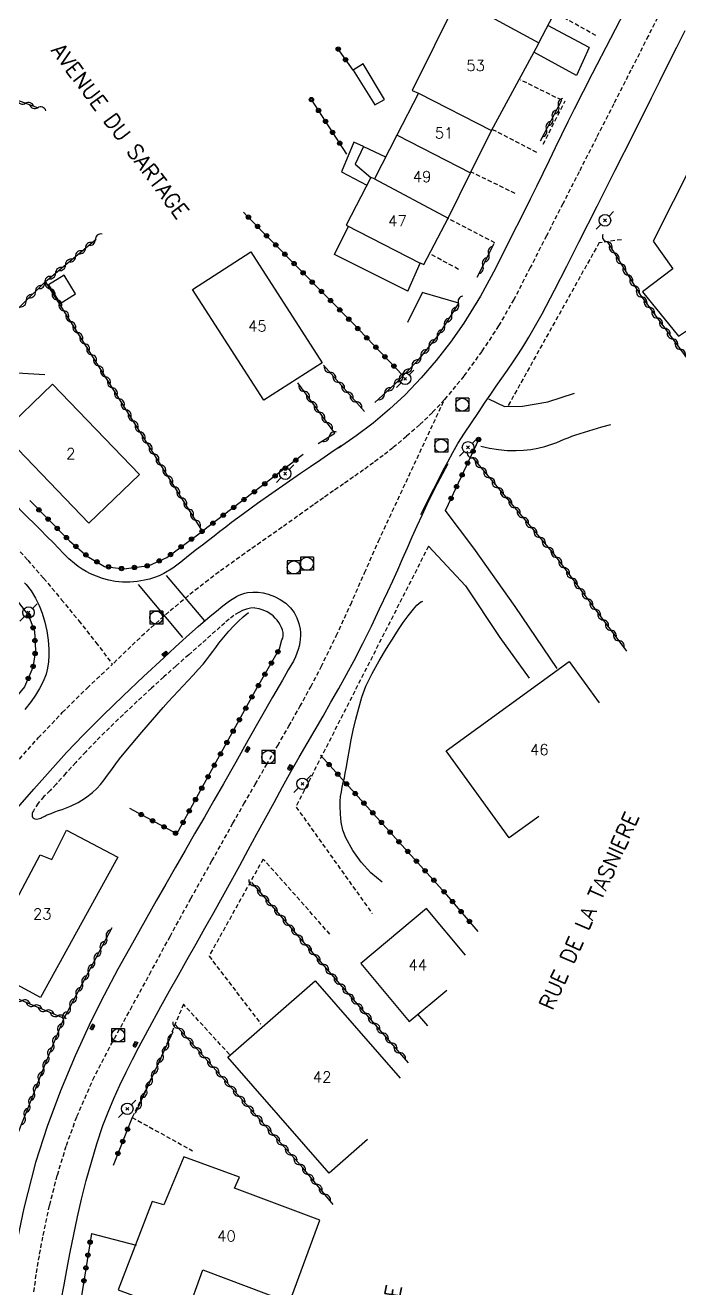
# Model space of a CAD drawing. Header units: millimetres. Extents: x 159000 to 160002, y 156999 to 158000.
# Drawn here: x 159558.9 to 159634.4, y 157225.4 to 157371 of the extents above; entities that cross this region are included whole.
import ezdxf
from ezdxf.enums import TextEntityAlignment as Align

# ---------------------------------------------------------------- set-up
doc = ezdxf.new("R2010")
doc.units = ezdxf.units.MM
doc.linetypes.add('DASHED', pattern=[0.75, 0.5, -0.25])
doc.layers.get('0').update_dxf_attribs({"linetype": 'CONTINUOUS'})
for name, color, linetype in [('W0001', 6, 'DASHED'), ('W0008', 7, 'CONTINUOUS'), ('W0014', 7, 'CONTINUOUS'), ('W0017', 7, 'CONTINUOUS'), ('W0020', 2, 'CONTINUOUS'), ('W0101', 7, 'CONTINUOUS'), ('W0104', 1, 'CONTINUOUS'), ('W0112', 1, 'DASHED'), ('W0211', 2, 'CONTINUOUS'), ('W0310', 3, 'CONTINUOUS'), ('W0323', 7, 'CONTINUOUS'), ('W0401', 7, 'CONTINUOUS'), ('W0420', 7, 'CONTINUOUS'), ('W0473', 7, 'CONTINUOUS'), ('W0989', 7, 'CONTINUOUS'), ('W0991', 7, 'CONTINUOUS'), ('W1102', 7, 'CONTINUOUS')]:
    doc.layers.add(name, color=color, linetype=linetype)
doc.styles.get("Standard").update_dxf_attribs({"font": 'romans.shx', "width": 0.85})

# ---------------------------------------------------------------- blocks, each defined once
blk = doc.blocks.new('T420')
for p, q in [((0.75, 0.75), (-0.75, 0.75)), ((-0.75, 0.75), (-0.75, -0.75)), ((0.75, 0.75), (0.75, -0.75)), ((0.75, -0.75), (-0.75, -0.75))]:
    blk.add_line(p, q)
blk.add_ellipse((0, 0), major_axis=(-0.53, 0.53), ratio=1, start_param=3.926991, end_param=10.210176)
blk = doc.blocks.new('T473')
for p, q in [((-0.166667, 0.166667), (0.166667, -0.166667)), ((-0.166667, -0.166667), (0.166667, 0.166667)), ((0.500001, 0.500001), (1.000002, 1.000002)), ((-1.000002, -1.000002), (-0.500001, -0.500001))]:
    blk.add_line(p, q)
blk.add_ellipse((0, 0), major_axis=(0.471405, 0.471405), ratio=1, start_param=5.4977871438, end_param=11.780972451)
blk = doc.blocks.new('T401')
for p, q in [((-0.3, 0.3), (0, 0.3)), ((-0.3, -0.25), (-0.3, 0.3)), ((-0.3, 0.15), (0, 0.15)), ((-0.3, 0), (0, 0)), ((0, 0.3), (0, -0.25)), ((-0.3, -0.15), (0, -0.15)), ((-0.3, -0.25), (-0.3, -0.3)), ((-0.3, -0.3), (0, -0.3)), ((0, -0.3), (0, -0.25))]:
    blk.add_line(p, q)
blk = doc.blocks.new('t310o')
at = {"color": 0, "linetype": 'Continuous'}
for centre, start, end in [((-0.5, 0.38), 216.8699, 323.1304), ((0.5, -0.37), 36.8699, 143.1303)]:
    blk.add_arc(centre, 0.625, start, end, dxfattribs=at)
blk = doc.blocks.new('t323o')
at = {"color": 0, "linetype": 'Continuous'}
for radius in [0.25, 0.15]:
    blk.add_circle((0, 0), radius, dxfattribs=at)

msp = doc.modelspace()

# ---------------------------------------------------------------- linework, layer by layer
at = {"layer": 'W0001'}
for points in [[(159648.69, 157401.4), (159639.29, 157386.6), (159638.14, 157384.53), (159637.03, 157382.44), (159635.96, 157380.34), (159634.91, 157378.22), (159633.87, 157376.1), (159632.83, 157373.97), (159631.79, 157371.86), (159630.73, 157369.74), (159628.74, 157365.83), (159626.75, 157361.92), (159624.76, 157358.01), (159622.77, 157354.1), (159620.89, 157350.42), (159619.01, 157346.74), (159617.13, 157343.06), (159615.24, 157339.38), (159613.48, 157336.35), (159611.55, 157333.41), (159609.47, 157330.57), (159607.24, 157327.85)], [(159532.5, 157339.6), (159534.18, 157336.7), (159536.17, 157334.02), (159538.31, 157331.47), (159540.46, 157328.97), (159542.02, 157327.21), (159543.62, 157325.49), (159545.26, 157323.82), (159546.93, 157322.16), (159548.6, 157320.52), (159550.27, 157318.88), (159551.92, 157317.21), (159553.54, 157315.52), (159555.45, 157313.49), (159557.33, 157311.44), (159559.2, 157309.36), (159561.03, 157307.26), (159563.07, 157304.83), (159565.07, 157302.37), (159567.04, 157299.88), (159568.97, 157297.36)], [(159559.9, 157225.04), (159560.21, 157227.22), (159560.57, 157229.39), (159560.97, 157231.55), (159561.73, 157235.04), (159562.62, 157238.49), (159563.66, 157241.91), (159564.87, 157245.26), (159566.72, 157249.48), (159568.83, 157253.57), (159571.04, 157257.59), (159573.24, 157261.62), (159575.6, 157265.99), (159578, 157270.35), (159580.43, 157274.69), (159582.86, 157279.03), (159584.13, 157281.28), (159585.42, 157283.52), (159586.72, 157285.76), (159588.02, 157287.99), (159589.31, 157290.24), (159590.58, 157292.49), (159591.82, 157294.77), (159593.02, 157297.06), (159594.77, 157300.64), (159596.43, 157304.26), (159598.04, 157307.91), (159599.64, 157311.56), (159607.24, 157327.85)], [(159607.24, 157327.85), (159605.85, 157326.36), (159604.38, 157324.95), (159602.85, 157323.61), (159601.29, 157322.31), (159600.19, 157321.43), (159599.06, 157320.58), (159597.92, 157319.75), (159596.76, 157318.94), (159595.61, 157318.14), (159594.45, 157317.34), (159593.29, 157316.53), (159592.14, 157315.71), (159588.52, 157313.14), (159584.87, 157310.59), (159581.25, 157307.99), (159577.73, 157305.27), (159575.46, 157303.38), (159573.24, 157301.43), (159571.08, 157299.42), (159568.97, 157297.36)], [(159540.07, 157262.77), (159544.08, 157268.05), (159547.44, 157272.54), (159550.76, 157277.07), (159554.16, 157281.54), (159557.73, 157285.87), (159560.41, 157288.87), (159563.18, 157291.78), (159566.03, 157294.61), (159568.97, 157297.36)]]:
    msp.add_lwpolyline(points, dxfattribs=at)
at = {"layer": 'W0008'}
for points in [[(159604.52, 157314.61), (159605.01, 157315.6), (159605.5, 157316.6), (159606.01, 157317.58), (159606.52, 157318.57), (159607.07, 157319.63), (159607.63, 157320.69), (159608.2, 157321.75), (159608.8, 157322.79), (159609.56, 157324), (159610.35, 157325.19), (159611.15, 157326.36), (159611.95, 157327.55), (159612.58, 157328.48), (159613.22, 157329.41), (159613.87, 157330.34), (159614.51, 157331.26), (159615.15, 157332.19), (159615.77, 157333.13), (159616.38, 157334.08), (159616.97, 157335.05), (159618.5, 157337.73), (159619.93, 157340.47), (159621.33, 157343.23), (159622.73, 157345.98), (159624.84, 157350.13), (159626.94, 157354.29), (159629.02, 157358.45), (159631.11, 157362.61), (159632.08, 157364.56), (159633.05, 157366.5), (159634.02, 157368.45), (159634.99, 157370.4)], [(159563.07, 157224.07), (159563.39, 157225.83), (159563.71, 157227.58), (159564.1, 157229.62), (159564.5, 157231.66), (159564.93, 157233.69), (159565.4, 157235.72), (159565.95, 157237.85), (159566.53, 157239.98), (159567.16, 157242.1), (159567.87, 157244.19), (159568.47, 157245.76), (159569.13, 157247.31), (159569.82, 157248.84), (159570.54, 157250.36), (159571.26, 157251.81), (159572.01, 157253.24), (159572.78, 157254.67), (159573.56, 157256.09), (159574.55, 157257.91), (159575.55, 157259.72), (159576.57, 157261.53), (159577.59, 157263.34), (159578.61, 157265.14), (159579.63, 157266.95), (159580.64, 157268.75), (159581.65, 157270.56), (159582.64, 157272.37), (159583.64, 157274.18), (159584.62, 157275.99), (159585.61, 157277.81), (159586.6, 157279.62), (159587.59, 157281.43), (159588.58, 157283.24), (159589.58, 157285.04), (159590.49, 157286.64), (159591.4, 157288.22), (159592.32, 157289.81), (159593.25, 157291.39), (159594.16, 157292.97), (159595.07, 157294.56), (159595.96, 157296.16), (159596.83, 157297.78), (159597.84, 157299.74), (159598.82, 157301.73), (159599.77, 157303.73), (159600.71, 157305.73), (159601.29, 157306.98), (159601.86, 157308.24), (159602.42, 157309.5), (159602.97, 157310.77), (159603.53, 157312.03), (159604.09, 157313.3), (159604.67, 157314.55), (159605.26, 157315.8), (159605.84, 157316.99), (159606.43, 157318.17), (159607.04, 157319.34), (159607.66, 157320.5)], [(159558.83, 157306.74), (159559, 157306.56), (159559.58, 157305.8), (159560.08, 157304.98), (159560.5, 157304.12), (159560.86, 157303.23), (159561.17, 157302.22), (159561.41, 157301.19), (159561.56, 157300.15), (159561.63, 157299.1), (159561.64, 157298.37), (159561.59, 157297.65), (159561.49, 157296.92), (159561.31, 157296.22), (159560.98, 157295.37), (159560.57, 157294.56), (159560.09, 157293.79), (159559.58, 157293.05), (159558.85, 157292.15)]]:
    msp.add_lwpolyline(points, dxfattribs=at)
at = {"layer": 'W0014'}
for points in [[(159628.5, 157373.55), (159626.38, 157369.48), (159624.28, 157365.41), (159622.2, 157361.33), (159621.47, 157359.85), (159620.74, 157358.37), (159620.02, 157356.88), (159619.31, 157355.39), (159618.59, 157353.9), (159617.87, 157352.42), (159617.13, 157350.94), (159616.38, 157349.47), (159614.75, 157346.23), (159613.12, 157342.97), (159611.4, 157339.76), (159609.48, 157336.66), (159607.94, 157334.48), (159606.29, 157332.37), (159604.55, 157330.35), (159602.7, 157328.42), (159600.9, 157326.74), (159599.03, 157325.15), (159597.07, 157323.66), (159595.04, 157322.27)], [(159595.33, 157322.51), (159594.15, 157321.72), (159592.98, 157320.92), (159591.81, 157320.12), (159590.64, 157319.32), (159588.98, 157318.18), (159587.33, 157317.04), (159585.69, 157315.88), (159584.06, 157314.7), (159583.37, 157314.2), (159582.7, 157313.69), (159582.03, 157313.17), (159581.36, 157312.65), (159580.69, 157312.13), (159580.02, 157311.61), (159579.34, 157311.09), (159578.67, 157310.58), (159577.75, 157309.86), (159576.85, 157309.12), (159575.91, 157308.42), (159574.9, 157307.81), (159574.36, 157307.56), (159573.8, 157307.34), (159573.23, 157307.17), (159572.64, 157307.04), (159571.81, 157306.91), (159570.96, 157306.83), (159570.11, 157306.82), (159569.26, 157306.89), (159568.53, 157307.03), (159567.81, 157307.23), (159567.12, 157307.49), (159566.44, 157307.79), (159565.94, 157308.04), (159565.47, 157308.32), (159565.01, 157308.63), (159564.57, 157308.96), (159563.93, 157309.52), (159563.33, 157310.12), (159562.75, 157310.74), (159562.16, 157311.35), (159561.41, 157312.09), (159560.67, 157312.83), (159559.92, 157313.57), (159559.17, 157314.31)], [(159559.17, 157314.31), (159557.34, 157316.17)], [(159558.06, 157280.85), (159559.9, 157282.98), (159561.77, 157285.09), (159563.68, 157287.17), (159565.62, 157289.21), (159567.88, 157291.49), (159570.19, 157293.73), (159572.53, 157295.93), (159574.88, 157298.11), (159576.2, 157299.33), (159577.52, 157300.53), (159578.86, 157301.72), (159580.24, 157302.88), (159580.96, 157303.48), (159581.7, 157304.08), (159582.46, 157304.65), (159583.27, 157305.15), (159583.57, 157305.3), (159583.89, 157305.44), (159584.21, 157305.55), (159584.55, 157305.62), (159585.15, 157305.67), (159585.75, 157305.65), (159586.35, 157305.57), (159586.93, 157305.42), (159587.63, 157305.15), (159588.31, 157304.82), (159588.94, 157304.39), (159589.49, 157303.87), (159589.9, 157303.32), (159590.22, 157302.71), (159590.45, 157302.07), (159590.62, 157301.41), (159590.66, 157301.03), (159590.66, 157300.64), (159590.62, 157300.26), (159590.56, 157299.88), (159590.48, 157299.46), (159590.36, 157299.04), (159590.22, 157298.62), (159590.06, 157298.22), (159589.82, 157297.7), (159589.53, 157297.2), (159589.24, 157296.7), (159588.95, 157296.21), (159588.56, 157295.54), (159588.18, 157294.88), (159587.79, 157294.22), (159587.4, 157293.55)], [(159587.4, 157293.55), (159586, 157291.05), (159584.59, 157288.56), (159583.18, 157286.06), (159581.77, 157283.57), (159580.67, 157281.64), (159579.56, 157279.72), (159578.44, 157277.8), (159577.33, 157275.88), (159576.22, 157273.96), (159575.11, 157272.03), (159574.01, 157270.1), (159572.92, 157268.17), (159571.26, 157265.2), (159569.6, 157262.24), (159567.99, 157259.24), (159566.48, 157256.19), (159564.68, 157252.22), (159562.97, 157248.2), (159561.42, 157244.11), (159560.09, 157239.95), (159558.73, 157234.67), (159557.63, 157229.33), (159556.79, 157223.95)]]:
    msp.add_lwpolyline(points, dxfattribs=at)
at = {"layer": 'W0017'}
for points in [[(159604.66, 157340.17), (159602.98, 157336.75)], [(159608.9, 157338.98), (159604.66, 157340.2)], [(159548.41, 157328.35), (159549.25, 157328.92), (159550.12, 157329.43), (159551.03, 157329.88), (159551.97, 157330.27), (159552.78, 157330.53), (159553.6, 157330.74), (159554.43, 157330.89), (159555.27, 157330.99), (159556.11, 157331.03), (159556.95, 157331.01), (159557.79, 157330.95), (159558.62, 157330.9), (159559.26, 157330.87), (159559.9, 157330.84), (159560.53, 157330.8), (159561.17, 157330.75)], [(159612.32, 157327.95), (159614.16, 157327.06), (159616.23, 157327.11), (159619.17, 157327.6), (159622.25, 157328.59)], [(159611.45, 157322.5), (159612.45, 157322.26), (159613.46, 157322.09), (159614.48, 157322), (159615.51, 157321.97), (159616.35, 157322.01), (159617.18, 157322.12), (159618.01, 157322.27), (159618.83, 157322.46), (159619.28, 157322.6), (159619.74, 157322.75), (159620.18, 157322.92), (159620.62, 157323.1), (159621.06, 157323.28), (159621.5, 157323.46), (159621.94, 157323.63), (159622.39, 157323.79), (159623.39, 157324.12), (159624.39, 157324.42), (159625.4, 157324.72), (159626.42, 157324.99)], [(159607.27, 157315.1), (159610.6, 157310.73), (159615.37, 157304.02), (159620.2, 157296.88)], [(159605.4, 157310.95), (159609.68, 157306.4), (159613.63, 157300.44), (159617, 157295.75)], [(159566.54, 157231.78), (159571.71, 157230.43)]]:
    msp.add_lwpolyline(points, dxfattribs=at)
at = {"layer": 'W0020'}
for points in [[(159575.14, 157307.6), (159579.58, 157302.36)], [(159577.08, 157300.45), (159571.97, 157306.53)]]:
    msp.add_lwpolyline(points, dxfattribs=at)
at = {"layer": 'W0101'}
for points in [[(159618.14, 157368.97), (159619.77, 157372.11), (159623.58, 157379.23), (159623.46, 157379.25)], [(159609.81, 157373.44), (159608.67, 157373.85), (159603.51, 157363.49), (159604.26, 157363.16)], [(159612.66, 157358.86), (159618.04, 157368.77), (159618.14, 157368.97)], [(159604.26, 157363.16), (159601.76, 157358.33)], [(159601.76, 157358.33), (159599.16, 157353.3)], [(159610.26, 157353.99), (159612.66, 157358.86)], [(159607.68, 157348.77), (159610.26, 157353.99)], [(159599.16, 157353.3), (159598.74, 157353.46), (159595.89, 157347.97), (159604.44, 157343.57), (159604.43, 157343.6), (159604.88, 157343.44), (159607.68, 157348.77)], [(159618.12, 157279.81), (159614.71, 157277.34), (159607.43, 157287.38), (159621.63, 157297.68), (159625.08, 157292.93)], [(159609.65, 157263.84), (159605.16, 157269.22), (159597.59, 157262.89)], [(159597.59, 157262.89), (159603.19, 157256.19), (159607.5, 157259.79)], [(159598.37, 157242.59), (159593.95, 157238.73), (159582.27, 157252.08), (159592.32, 157260.87)], [(159592.32, 157260.87), (159602.12, 157249.66)]]:
    msp.add_lwpolyline(points, dxfattribs=at)
for points in [[(159634.21, 157335.18), (159638.15, 157337.77), (159652.06, 157348.65), (159646.98, 157355.59), (159638.17, 157359.74), (159631.3, 157346.12), (159633.57, 157342.91), (159630.08, 157340.27)], [(159586.41, 157327.77), (159578.19, 157340.56), (159584.93, 157344.89), (159593.15, 157332.09)], [(159572.09, 157319.24), (159562.07, 157329.63), (159556.24, 157324.01), (159566.26, 157313.62)], [(159569.58, 157275.11), (159560.65, 157258.94), (159552.97, 157263.12), (159556.85, 157270.67), (159557.88, 157270.19), (159560.64, 157275.38), (159561.96, 157274.86), (159563.67, 157278.22)], [(159577.19, 157240.6), (159574.88, 157235.06), (159573.55, 157235.45), (159569.63, 157225.26), (159577.52, 157222.34), (159579.39, 157227.56), (159589.38, 157223.8), (159592.86, 157233.3), (159583.04, 157236.97), (159583.63, 157238.27)]]:
    msp.add_lwpolyline(points, close=True, dxfattribs=at)
at = {"layer": 'W0104'}
for points in [[(159623.92, 157368.41), (159619.17, 157370.95)], [(159623.92, 157368.41), (159622.45, 157365.21), (159617.56, 157367.88)], [(159597.92, 157357.01), (159596.81, 157357.51), (159595.36, 157354.11), (159598.28, 157352.57)], [(159597.92, 157357.01), (159596.95, 157354.98), (159598.74, 157353.46)], [(159597.92, 157357.01), (159600.46, 157355.81)], [(159603.02, 157340.35), (159594.58, 157344.59), (159596.16, 157347.83)], [(159603.02, 157340.35), (159604.44, 157343.57)], [(159604.44, 157343.57), (159604.44, 157343.57)], [(159605.33, 157255.7), (159604.19, 157257.03)]]:
    msp.add_lwpolyline(points, dxfattribs=at)
for points in [[(159600.31, 157362.45), (159597.85, 157366.53), (159596.72, 157365.8), (159599.21, 157361.81)], [(159562.93, 157338.92), (159564.72, 157340.05), (159563.38, 157342.18), (159561.59, 157341.06), (159562.93, 157338.92)]]:
    msp.add_lwpolyline(points, close=True, dxfattribs=at)
at = {"layer": 'W0112'}
for points in [[(159624.7, 157369.8), (159620.02, 157372.41)], [(159620.76, 157362.35), (159615.99, 157364.7)], [(159618.62, 157357.27), (159621.16, 157362.3)], [(159617.89, 157356.34), (159612.82, 157358.95)], [(159615.4, 157351.6), (159610.33, 157354.07)], [(159613.05, 157345.91), (159607.68, 157348.72)], [(159625.08, 157345.95), (159614.51, 157327.03)], [(159627.64, 157346.28), (159625.08, 157345.92)], [(159608.86, 157342.86), (159605.56, 157344.65)], [(159605.4, 157310.95), (159590.11, 157280.93)], [(159588.51, 157300.17), (159588.59, 157300.37), (159588.63, 157300.58), (159588.65, 157300.8), (159588.63, 157301.02), (159588.56, 157301.32), (159588.45, 157301.61), (159588.31, 157301.89), (159588.15, 157302.15), (159587.95, 157302.42), (159587.73, 157302.68), (159587.49, 157302.92), (159587.22, 157303.12), (159586.79, 157303.38), (159586.34, 157303.6), (159585.86, 157303.76), (159585.36, 157303.84), (159584.88, 157303.81), (159584.41, 157303.71), (159583.97, 157303.54), (159583.54, 157303.34), (159582.95, 157302.99), (159582.42, 157302.56), (159581.91, 157302.11), (159581.4, 157301.66), (159580.85, 157301.19), (159580.3, 157300.71), (159579.76, 157300.22), (159579.23, 157299.73)], [(159579.23, 157299.73), (159577.77, 157298.46), (159576.31, 157297.18), (159574.87, 157295.89), (159573.45, 157294.59), (159571.83, 157293.09), (159570.22, 157291.58), (159568.63, 157290.05), (159567.07, 157288.5), (159565.89, 157287.28), (159564.74, 157286.04), (159563.6, 157284.79), (159562.46, 157283.53), (159561.78, 157282.81), (159561.07, 157282.1), (159560.39, 157281.34), (159559.85, 157280.48), (159559.78, 157280.34), (159559.72, 157280.19), (159559.69, 157280.03), (159559.71, 157279.86), (159559.76, 157279.75), (159559.83, 157279.66), (159559.92, 157279.59), (159560.03, 157279.55), (159560.21, 157279.52), (159560.39, 157279.54), (159560.55, 157279.59), (159560.71, 157279.64), (159560.81, 157279.68), (159560.9, 157279.72), (159561, 157279.76), (159561.09, 157279.81), (159561.18, 157279.86), (159561.27, 157279.91), (159561.36, 157279.96), (159561.45, 157280), (159561.88, 157280.17), (159562.31, 157280.34), (159562.74, 157280.49), (159563.18, 157280.63)], [(159590.14, 157280.9), (159598.92, 157268.62)], [(159594.04, 157266.25), (159586.34, 157274.91), (159580.1, 157263.73)], [(159580.1, 157263.73), (159586.07, 157255.9)], [(159582.45, 157252.4), (159577.16, 157258.17), (159574.41, 157251.66), (159571.24, 157245.13)], [(159571.24, 157245.13), (159578.18, 157241.3)]]:
    msp.add_lwpolyline(points, dxfattribs=at)
at = {"layer": 'W0211'}
for points in [[(159600.05, 157272.23), (159598.76, 157273.31), (159597.63, 157274.54), (159596.66, 157275.9), (159595.86, 157277.37), (159595.54, 157278.25), (159595.34, 157279.17), (159595.24, 157280.09), (159595.2, 157281.02), (159595.22, 157281.57), (159595.27, 157282.12), (159595.36, 157282.67), (159595.46, 157283.21), (159595.58, 157283.74), (159595.7, 157284.28), (159595.81, 157284.81), (159595.91, 157285.35), (159596.1, 157286.45), (159596.28, 157287.55), (159596.48, 157288.65), (159596.72, 157289.75), (159597.03, 157291.03), (159597.35, 157292.31), (159597.73, 157293.58), (159598.19, 157294.82), (159598.9, 157296.31), (159599.7, 157297.76), (159600.56, 157299.17), (159601.44, 157300.56), (159601.96, 157301.37), (159602.49, 157302.17), (159603.06, 157302.95), (159603.66, 157303.7), (159603.86, 157303.93), (159604.07, 157304.15), (159604.29, 157304.36), (159604.53, 157304.54), (159604.58, 157304.56), (159604.63, 157304.59), (159604.68, 157304.6), (159604.73, 157304.61)], [(159563.18, 157280.63), (159564.12, 157280.99), (159565.02, 157281.44), (159565.87, 157281.98), (159566.67, 157282.59), (159567.16, 157283.04), (159567.6, 157283.52), (159568.01, 157284.03), (159568.4, 157284.56), (159568.78, 157285.09), (159569.15, 157285.62), (159569.54, 157286.14), (159569.94, 157286.65), (159571.14, 157288.09), (159572.35, 157289.53), (159573.57, 157290.96), (159574.81, 157292.38), (159575.37, 157293.01), (159575.95, 157293.63), (159576.53, 157294.25), (159577.12, 157294.87), (159577.7, 157295.49), (159578.28, 157296.11), (159578.85, 157296.74), (159579.41, 157297.38), (159579.79, 157297.85), (159580.16, 157298.32), (159580.52, 157298.81), (159580.88, 157299.29), (159581.24, 157299.77), (159581.61, 157300.25), (159581.99, 157300.72), (159582.39, 157301.17), (159582.92, 157301.74), (159583.47, 157302.29), (159584.04, 157302.82), (159584.63, 157303.33)]]:
    msp.add_lwpolyline(points, dxfattribs=at)
at = {"layer": 'W0310'}
for points in [[(159560.45, 157361.45), (159535.02, 157370.83)], [(159618.3, 157357.68), (159620.76, 157362.35)], [(159561.26, 157341.45), (159567.08, 157346.35)], [(159611, 157341.95), (159612.96, 157345.84)], [(159625.98, 157346.09), (159629.8, 157339.91), (159641.56, 157323.99)], [(159561.26, 157341.45), (159548.29, 157328.76)], [(159579.35, 157312.7), (159561.26, 157341.45)], [(159599.23, 157327.51), (159601.55, 157329.66), (159604.23, 157332.44), (159606.54, 157335.28), (159608.3, 157337.98), (159608.9, 157338.98)], [(159593.28, 157331.83), (159598.04, 157326.48)], [(159594.61, 157323.98), (159590.34, 157329.78)], [(159592.68, 157322.8), (159594.61, 157323.98)], [(159610.42, 157321.22), (159620.01, 157309.85), (159628.23, 157298.87)], [(159585.01, 157272.2), (159603.07, 157251.44)], [(159563.39, 157256.57), (159568.92, 157267.04)], [(159546.11, 157263.82), (159563.36, 157256.57)], [(159563.36, 157256.57), (159562.31, 157254.04), (159561.28, 157251.51), (159560.27, 157248.96), (159559.28, 157246.41), (159558.42, 157244.21), (159557.54, 157242.02), (159556.73, 157239.79), (159556.07, 157237.52), (159555.47, 157234.76), (159555.01, 157231.98), (159554.69, 157229.18), (159554.52, 157226.36)], [(159571.63, 157245.61), (159575.98, 157255.02)], [(159594.4, 157235.11), (159590.9, 157239.34), (159576.2, 157255.86)]]:
    msp.add_lwpolyline(points, dxfattribs=at)
at = {"layer": 'W0323'}
for points in [[(159596.72, 157365.8), (159594.93, 157368.33)], [(159595.97, 157356.13), (159591.9, 157362.44)], [(159584.06, 157349.46), (159584.47, 157349.04), (159596.55, 157336.77), (159602.46, 157330.64)], [(159611.19, 157323.28), (159607.37, 157315.11)], [(159590.96, 157321.52), (159579.35, 157312.7)], [(159559.43, 157316.21), (159564.01, 157311.58), (159566.05, 157309.83), (159568.06, 157308.63), (159570.28, 157308.36), (159573.18, 157308.73), (159575.25, 157309.67), (159577.61, 157311.44), (159579.35, 157312.7)], [(159553.01, 157309.84), (159557.25, 157305.64), (159559.27, 157302.99), (159559.97, 157301.16), (159560.09, 157298.95), (159559.8, 157296.97), (159558.83, 157294.74), (159556.64, 157292.11)], [(159576.37, 157277.82), (159580.94, 157286.13), (159585.46, 157294.34), (159588.24, 157299.13), (159588.51, 157300.17)], [(159607.02, 157271.34), (159592.94, 157286.9)], [(159576.37, 157277.83), (159570.96, 157280.74)], [(159607.02, 157271.34), (159611.1, 157266.58)], [(159571.24, 157245.13), (159569.05, 157239.59)], [(159566.55, 157231.77), (159565.35, 157224.34), (159564.48, 157217.64), (159564.39, 157212.9)]]:
    msp.add_lwpolyline(points, dxfattribs=at)
at = {"layer": 'W1102'}
for points in [[(159609.81, 157373.44), (159618.14, 157368.97)], [(159604.26, 157363.16), (159612.66, 157358.86)], [(159601.77, 157358.32), (159610.26, 157353.99)], [(159599.16, 157353.3), (159607.68, 157348.77)]]:
    msp.add_lwpolyline(points, dxfattribs=at)

# ---------------------------------------------------------------- block references
at = {"layer": 'W0310'}
for p, rotation in [((159620.4, 157361.66), 62.26521533352997), ((159558.94, 157362), 159.7527286062641), ((159560.35, 157361.49), 159.7527286062641), ((159619.7, 157360.33), 62.26521533352997), ((159619, 157359), 62.26521533352997), ((159567, 157346.28), 40.06664110156162), ((159626.01, 157346.04), 301.7304310980908), ((159564.7, 157344.35), 40.06664110156162), ((159565.85, 157345.31), 40.06664110156162), ((159612.35, 157344.62), 63.20581392858627), ((159626.8, 157344.76), 301.7304310980908), ((159563.56, 157343.38), 40.06664110156162), ((159611.67, 157343.29), 63.20581392858627), ((159627.59, 157343.49), 301.7304310980908), ((159562.41, 157342.42), 40.06664110156162), ((159628.38, 157342.21), 301.7304310980908), ((159560.09, 157340.3), 224.3747688257167), ((159561.16, 157341.35), 224.3747688257167), ((159561.78, 157340.63), 122.1866932681971), ((159629.16, 157340.94), 301.7304310980908), ((159559.01, 157339.25), 224.3747688257167), ((159562.57, 157339.36), 122.1866932681971), ((159608.86, 157338.92), 59.48976259465189), ((159629.97, 157339.67), 306.4481697662056), ((159630.86, 157338.47), 306.4481697662056), ((159563.37, 157338.09), 122.1866932681971), ((159608.08, 157337.64), 56.71442458463225), ((159631.75, 157337.26), 306.4481697662056), ((159564.17, 157336.83), 122.1866932681971), ((159564.97, 157335.56), 122.1866932681971), ((159607.26, 157336.39), 56.71442458463225), ((159632.65, 157336.05), 306.4481697662056), ((159565.77, 157334.29), 122.1866932681971), ((159606.42, 157335.14), 50.93882682611601), ((159633.54, 157334.85), 306.4481697662056), ((159566.57, 157333.02), 122.1866932681971), ((159604.53, 157332.81), 50.93882682611601), ((159605.48, 157333.98), 50.93882682611601), ((159634.43, 157333.64), 306.4481697662056), ((159567.37, 157331.75), 122.1866932681971), ((159603.52, 157331.71), 46.07934281702475), ((159568.17, 157330.48), 122.1866932681971), ((159594.05, 157330.96), 311.6169386010919), ((159595.05, 157329.84), 311.6169386010919), ((159602.48, 157330.63), 46.07934281702475), ((159568.97, 157329.21), 122.1866932681971), ((159591.06, 157328.81), 126.314957543391), ((159596.05, 157328.72), 311.6169386010919), ((159600.33, 157328.53), 42.80480076149098), ((159601.43, 157329.55), 42.80480076149098), ((159569.77, 157327.94), 122.1866932681971), ((159591.95, 157327.6), 126.314957543391), ((159597.04, 157327.6), 311.6169386010919), ((159570.56, 157326.67), 122.1866932681971), ((159571.36, 157325.4), 122.1866932681971), ((159592.84, 157326.39), 126.314957543391), ((159572.16, 157324.13), 122.1866932681971), ((159593.72, 157325.19), 126.314957543391), ((159572.96, 157322.86), 122.1866932681971), ((159593.96, 157323.58), 31.41995807279058), ((159573.76, 157321.59), 122.1866932681971), ((159610.48, 157321.15), 310.1108313903467), ((159574.56, 157320.32), 122.1866932681971), ((159611.45, 157320.01), 310.1108313903467), ((159575.36, 157319.05), 122.1866932681971), ((159612.42, 157318.86), 310.1108313903467), ((159576.16, 157317.78), 122.1866932681971), ((159613.38, 157317.71), 310.1108313903467), ((159576.96, 157316.51), 122.1866932681971), ((159577.76, 157315.24), 122.1866932681971), ((159614.35, 157316.56), 310.1108313903467), ((159615.32, 157315.42), 310.1108313903467), ((159578.55, 157313.97), 122.1866932681971), ((159616.28, 157314.27), 310.1108313903467), ((159617.25, 157313.12), 310.1108313903467), ((159618.22, 157311.98), 310.1108313903467), ((159619.18, 157310.83), 310.1108313903467), ((159620.14, 157309.67), 306.817115641548), ((159621.04, 157308.47), 306.817115641548), ((159621.94, 157307.27), 306.817115641548), ((159622.83, 157306.07), 306.817115641548), ((159623.73, 157304.87), 306.817115641548), ((159624.63, 157303.67), 306.817115641548), ((159625.53, 157302.47), 306.817115641548), ((159626.43, 157301.27), 306.817115641548), ((159627.33, 157300.07), 306.817115641548), ((159585.35, 157271.81), 311.0187654734207), ((159586.33, 157270.68), 311.0187654734207), ((159587.31, 157269.55), 311.0187654734207), ((159588.3, 157268.42), 311.0187654734207), ((159589.28, 157267.29), 311.0187654734207), ((159568.29, 157265.85), 62.16485086832143), ((159590.27, 157266.15), 311.0187654734207), ((159567.59, 157264.53), 62.16485086832143), ((159591.25, 157265.02), 311.0187654734207), ((159566.89, 157263.2), 62.16485086832143), ((159592.24, 157263.89), 311.0187654734207), ((159593.22, 157262.76), 311.0187654734207), ((159566.19, 157261.87), 62.16485086832143), ((159594.21, 157261.63), 311.0187654734207), ((159565.49, 157260.55), 62.16485086832143), ((159595.19, 157260.5), 311.0187654734207), ((159564.79, 157259.22), 62.16485086832143), ((159596.17, 157259.36), 311.0187654734207), ((159558.55, 157258.59), 337.1860956131428), ((159559.93, 157258.01), 337.1860956131428), ((159561.31, 157257.43), 337.1860956131428), ((159564.09, 157257.9), 62.16485086832143), ((159597.16, 157258.23), 311.0187654734207), ((159598.14, 157257.1), 311.0187654734207), ((159562.7, 157256.84), 337.1860956131428), ((159563.28, 157256.39), 247.3963512487451), ((159599.13, 157255.97), 311.0187654734207), ((159562.71, 157255.01), 247.3963512487451), ((159576.6, 157255.41), 131.6813173734519), ((159577.6, 157254.29), 131.6813173734519), ((159600.11, 157254.84), 311.0187654734207), ((159562.14, 157253.62), 247.8974810600316), ((159575.41, 157253.78), 65.14535276915485), ((159578.59, 157253.17), 131.6813173734519), ((159601.1, 157253.71), 311.0187654734207), ((159602.08, 157252.57), 311.0187654734207), ((159561.57, 157252.23), 247.8974810600316), ((159574.15, 157251.06), 65.14535276915485), ((159574.78, 157252.42), 65.14535276915485), ((159579.59, 157252.05), 131.6813173734519), ((159561.01, 157250.84), 248.3986086240898), ((159573.52, 157249.7), 65.14535276915485), ((159580.59, 157250.93), 131.6813173734519), ((159581.59, 157249.81), 131.6813173734519), ((159560.46, 157249.45), 248.3986086240898), ((159572.89, 157248.34), 65.14535276915485), ((159582.58, 157248.69), 131.6813173734519), ((159559.38, 157246.65), 248.8997339413692), ((159559.92, 157248.05), 248.8997339413692), ((159572.26, 157246.98), 65.14535276915485), ((159583.58, 157247.57), 131.6813173734519), ((159558.83, 157245.25), 248.5637755655544), ((159584.58, 157246.45), 131.6813173734519), ((159585.58, 157245.33), 131.6813173734519), ((159586.57, 157244.21), 131.6813173734519), ((159587.57, 157243.09), 131.6813173734519), ((159588.57, 157241.96), 131.6813173734519), ((159589.57, 157240.84), 131.6813173734519), ((159590.56, 157239.72), 131.6813173734519), ((159591.53, 157238.58), 129.6280879060242), ((159592.49, 157237.43), 129.6280879060242), ((159593.45, 157236.27), 129.6280879060242)]:
    msp.add_blockref('t310o', p, dxfattribs=dict(at, rotation=rotation))
at = {"layer": 'W0323'}
for p, rotation in [((159594.99, 157368.25), 125.2897002476028), ((159595.85, 157367.02), 125.2897002476028), ((159591.9, 157362.43), 122.8716379850257), ((159592.72, 157361.17), 122.8716379850257), ((159593.53, 157359.91), 122.8716379850257), ((159594.34, 157358.65), 122.8716379850257), ((159595.16, 157357.39), 122.8716379850257), ((159584.64, 157348.88), 314.5434508348907), ((159585.69, 157347.81), 314.5434508348907), ((159586.74, 157346.74), 314.5434508348907), ((159587.79, 157345.67), 314.5434508348907), ((159588.84, 157344.6), 314.5434508348907), ((159589.9, 157343.53), 314.5434508348907), ((159590.95, 157342.46), 314.5434508348907), ((159592, 157341.39), 314.5434508348907), ((159593.05, 157340.32), 314.5434508348907), ((159594.11, 157339.26), 314.5434508348907), ((159595.16, 157338.19), 314.5434508348907), ((159596.21, 157337.12), 314.5434508348907), ((159597.25, 157336.04), 313.9248192833115), ((159598.29, 157334.96), 313.9248192833115), ((159599.34, 157333.88), 313.9248192833115), ((159600.38, 157332.8), 313.9248192833115), ((159601.42, 157331.72), 313.9248192833115), ((159611.18, 157323.26), 244.9658430955255), ((159610.54, 157321.9), 244.9658430955255), ((159590.1, 157320.87), 217.2198091932352), ((159609.91, 157320.54), 244.9658430955255), ((159587.72, 157319.06), 217.2198091932352), ((159588.91, 157319.96), 217.2198091932352), ((159609.28, 157319.18), 244.9658430955255), ((159585.33, 157317.24), 217.2198091932352), ((159586.52, 157318.15), 217.2198091932352), ((159608.64, 157317.83), 244.9658430955255), ((159584.13, 157316.33), 217.2198091932352), ((159608.01, 157316.47), 244.9658430955255), ((159560.49, 157315.14), 314.7260978818398), ((159581.74, 157314.52), 217.2198091932352), ((159582.94, 157315.43), 217.2198091932352), ((159561.54, 157314.08), 314.7260978818398), ((159562.6, 157313.01), 314.7260978818398), ((159580.55, 157313.61), 217.2198091932352), ((159563.65, 157311.95), 314.7260978818398), ((159578.08, 157311.78), 36.0136891772491), ((159579.29, 157312.66), 36.0136891772491), ((159564.76, 157310.94), 319.1812475521588), ((159565.9, 157309.96), 319.1812475521588), ((159575.67, 157309.99), 36.71446695358689), ((159576.87, 157310.89), 36.71446695358689), ((159567.17, 157309.16), 329.3337614802306), ((159568.52, 157308.58), 352.9227433896985), ((159571.5, 157308.51), 7.227052483137187), ((159572.98, 157308.7), 7.227052483137187), ((159574.36, 157309.27), 24.65027121191548), ((159570.01, 157308.39), 352.9227433896985), ((159559.28, 157302.96), 290.7920401115715), ((159559.81, 157301.56), 290.7920401115715), ((159560.03, 157300.09), 273.2963871619688), ((159560.04, 157298.6), 261.4988475238187), ((159588.04, 157298.8), 59.90596202603842), ((159559.82, 157297.11), 261.4988475238187), ((159587.29, 157297.5), 59.90596202603842), ((159559.26, 157295.73), 246.4976696945933), ((159586.54, 157296.2), 59.90596202603842), ((159585.79, 157294.9), 59.90596202603842), ((159585.05, 157293.59), 61.171536504853), ((159583.6, 157290.97), 61.171536504853), ((159584.33, 157292.28), 61.171536504853), ((159582.88, 157289.65), 61.171536504853), ((159582.16, 157288.34), 61.171536504853), ((159581.43, 157287.02), 61.171536504853), ((159580.71, 157285.71), 61.1907950995775), ((159593.93, 157285.8), 132.1645907035302), ((159579.99, 157284.4), 61.1907950995775), ((159594.94, 157284.69), 132.1645907035302), ((159579.26, 157283.08), 61.1907950995775), ((159595.95, 157283.57), 132.1645907035302), ((159596.96, 157282.46), 132.1645907035302), ((159578.54, 157281.77), 61.1907950995775), ((159597.96, 157281.35), 132.1645907035302), ((159572.28, 157280.03), 151.6708265300725), ((159573.6, 157279.32), 151.6708265300725), ((159577.82, 157280.45), 61.1907950995775), ((159598.97, 157280.24), 132.1645907035302), ((159574.92, 157278.61), 151.6708265300725), ((159576.24, 157277.89), 151.6708265300725), ((159577.1, 157279.14), 61.1907950995775), ((159599.98, 157279.13), 132.1645907035302), ((159600.98, 157278.01), 132.1645907035302), ((159601.99, 157276.9), 132.1645907035302), ((159603, 157275.79), 132.1645907035302), ((159604, 157274.68), 132.1645907035302), ((159605.01, 157273.57), 132.1645907035302), ((159606.02, 157272.46), 132.1645907035302), ((159607.2, 157271.14), 310.5159378671299), ((159608.17, 157270), 310.5159378671299), ((159609.15, 157268.86), 310.5159378671299), ((159610.12, 157267.72), 310.5159378671299), ((159570.7, 157243.78), 248.5113177871459), ((159570.15, 157242.38), 248.5113177871459), ((159569.6, 157240.99), 248.5113177871459), ((159566.38, 157230.76), 260.8342591713886), ((159566.14, 157229.28), 260.8342591713886), ((159565.9, 157227.8), 260.8342591713886), ((159565.67, 157226.32), 260.8342591713886)]:
    msp.add_blockref('t323o', p, dxfattribs=dict(at, rotation=rotation))
at = {"layer": 'W0401'}
for p, rotation in [((159575.09, 157298.45), 312.7533275485957), ((159584.4, 157287.61), 150.5597486492677), ((159589.57, 157285.4), 330.705526970585), ((159566.53, 157255.6), 155.2038538131478), ((159571.74, 157253.49), 331.8378630519464)]:
    msp.add_blockref('T401', p, dxfattribs=dict(at, rotation=rotation))
at = {"layer": 'W0420'}
for p in [(159609.3, 157327.27), (159606.87, 157322.53), (159589.87, 157308.51), (159591.38, 157308.94), (159574.01, 157302.73), (159586.93, 157286.66), (159569.61, 157254.6)]:
    msp.add_blockref('T420', p, dxfattribs=at)
at = {"layer": 'W0473'}
for p in [(159625.74, 157348.51), (159602.71, 157330.25), (159609.96, 157322.35), (159588.88, 157319.32), (159559.29, 157303.32), (159590.87, 157283.58), (159570.67, 157246.13)]:
    msp.add_blockref('T473', p, dxfattribs=at)

# ---------------------------------------------------------------- texts
at = {"layer": 'W0989'}
for s, rotation, p in [('AVENUE DU SARTAGE', 306.8397, (159561.82, 157368.07)), ('RUE DE LA TASNIERE', 65.8912, (159619.68, 157257.37)), ('RUE DE LA TASNIERE', 80.194, (159598.11, 157201.43))]:
    msp.add_text(s, height=1.75, rotation=rotation, dxfattribs=at).set_placement(p)
at = {"layer": 'W0991'}
for s, p in [('53', (159610.83, 157366.35)), ('51', (159607.2, 157358.57)), ('49', (159604.66, 157353.55)), ('47', (159601.82, 157348.45)), ('45', (159585.67, 157336.33)), ('2', (159564.16, 157321.62)), ('46', (159618.17, 157287.51)), ('23', (159560.87, 157268.58)), ('44', (159604.17, 157262.71)), ('42', (159593.14, 157249.8)), ('40', (159582.11, 157231.47))]:
    msp.add_text(s, height=1.25, dxfattribs=at).set_placement(p, align=Align.MIDDLE_CENTER)

doc.saveas('drawing.dxf')
